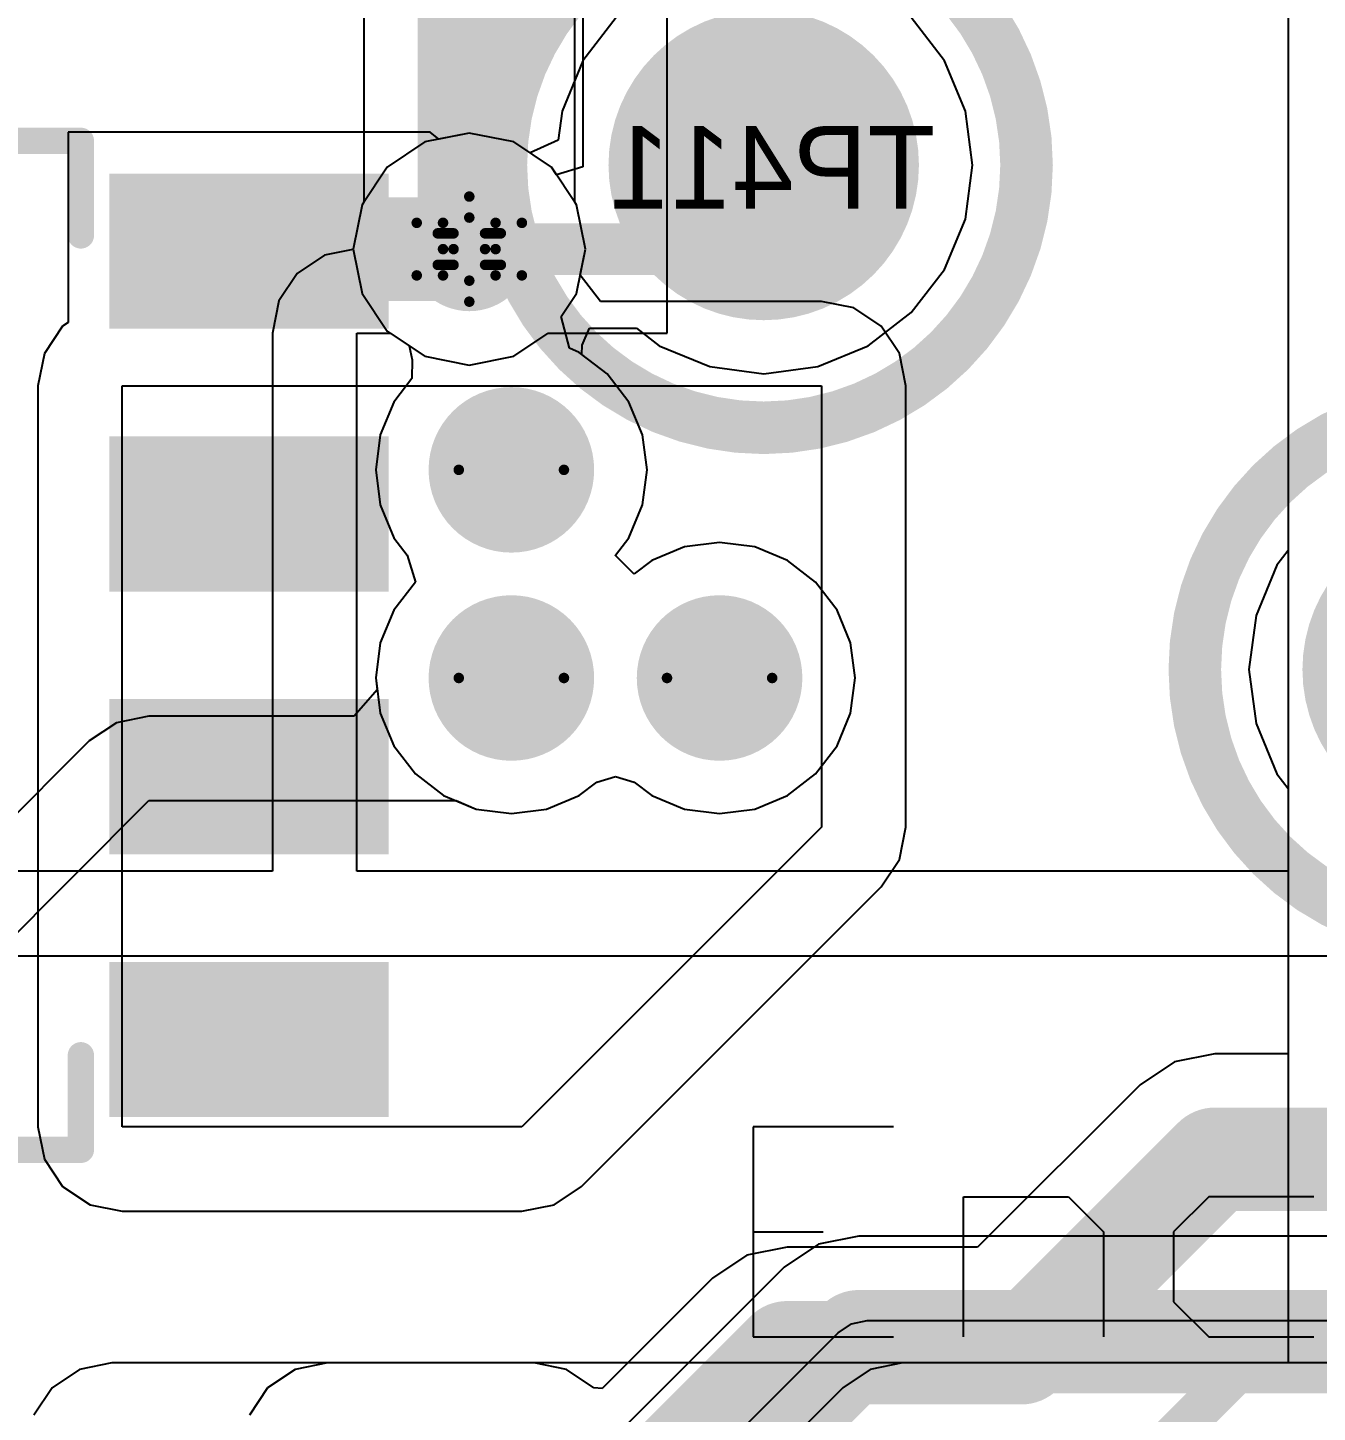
# Model space of a CAD drawing. Header units: millimetres. Extents: x 5 to 399, y 5 to 287.
# Drawn here: x 197.62 to 203.85, y 124.15 to 130.85 of the extents above; entities that cross this region are included whole.
import ezdxf

# ---------------------------------------------------------------- set-up
doc = ezdxf.new("R2010")
doc.units = ezdxf.units.MM
for name, color, linetype in [('BottomLayer', 5, 'Continuous'), ('BottomOverlay', 54, 'Continuous'), ('BottomPaste', 16, 'Continuous'), ('BottomSolder', 6, 'Continuous'), ('DrillDrawing', 1, 'Continuous'), ('DrillGuide', 244, 'Continuous'), ('MidLayer1', 16, 'Continuous'), ('MidLayer2', 76, 'Continuous'), ('MultiLayer', 9, 'Continuous'), ('TopLayer', 1, 'Continuous'), ('TopOverlay', 2, 'Continuous'), ('TopPaste', 8, 'Continuous'), ('TopSolder', 216, 'Continuous'), ('ViaHoleLayer', 16, 'Continuous')]:
    doc.layers.add(name, color=color, linetype=linetype)

# ---------------------------------------------------------------- blocks, each defined once
blk = doc.blocks.new('TP1_5MM_B_117')
at = {"layer": 'BottomLayer', "const_width": 0.75}
blk.add_lwpolyline([(-0.375, 0, 1), (0.375, 0, 1)], format="xyb", close=True, dxfattribs=at)
at = {"layer": 'BottomOverlay'}
for points, const_width in [([(1.27, 0, 1), (-1.27, 0, 1)], 0.254), ([(-1.3335, 0, 1), (-1.2065, 0, 1)], 0.127), ([(1.2065, 0, 1), (1.3335, 0, 1)], 0.127)]:
    blk.add_lwpolyline(points, format="xyb", close=True, dxfattribs=dict(at, const_width=const_width))
at = {"layer": 'BottomPaste', "const_width": 0.75}
blk.add_lwpolyline([(-0.375, 0, 1), (0.375, 0, 1)], format="xyb", close=True, dxfattribs=at)
at = {"layer": 'BottomSolder', "const_width": 0.75}
blk.add_lwpolyline([(-0.375, 0, 1), (0.375, 0, 1)], format="xyb", close=True, dxfattribs=at)
blk = doc.blocks.new('TP1_5MM_B_135')
at = {"layer": 'BottomLayer', "const_width": 0.75}
blk.add_lwpolyline([(-0.375, 0, 1), (0.375, 0, 1)], format="xyb", close=True, dxfattribs=at)
at = {"layer": 'BottomOverlay'}
for points, const_width in [([(1.27, 0, 1), (-1.27, 0, 1)], 0.254), ([(-1.3335, 0, 1), (-1.2065, 0, 1)], 0.127), ([(1.2065, 0, 1), (1.3335, 0, 1)], 0.127)]:
    blk.add_lwpolyline(points, format="xyb", close=True, dxfattribs=dict(at, const_width=const_width))
at = {"layer": 'BottomPaste', "const_width": 0.75}
blk.add_lwpolyline([(-0.375, 0, 1), (0.375, 0, 1)], format="xyb", close=True, dxfattribs=at)
at = {"layer": 'BottomSolder', "const_width": 0.75}
blk.add_lwpolyline([(-0.375, 0, 1), (0.375, 0, 1)], format="xyb", close=True, dxfattribs=at)
blk = doc.blocks.new('PQFN_8_MULTI_207')
at = {"layer": 'TopLayer'}
for p, q in [((2.667, 2.586), (-2.667, 2.586)), ((-2.667, 2.586), (-2.667, 1.7732)), ((2.667, 1.7732), (2.667, 2.586)), ((-2.667, 1.7732), (-2.2606, 1.7732)), ((-2.2606, 1.7732), (-2.2606, 1.4478)), ((2.2606, 1.4478), (2.2606, 1.7732)), ((2.2606, 1.7732), (2.667, 1.7732)), ((-2.2606, 1.4478), (-2.667, 1.4478)), ((-2.667, 1.4478), (-2.667, 0.7874)), ((2.667, 1.4478), (2.2606, 1.4478)), ((2.667, 0.7874), (2.667, 1.4478)), ((-2.667, 0.7874), (-2.2606, 0.7874)), ((-2.2606, 0.7874), (-2.2605, -0.5079)), ((2.2606, -0.508), (2.2606, 0.7874)), ((2.2606, 0.7874), (2.667, 0.7874)), ((-2.2605, -0.5079), (-2.6162, -0.5079)), ((-2.6162, -0.5079), (-2.6162, -0.762)), ((2.6162, -0.508), (2.2606, -0.508)), ((2.6162, -0.762), (2.6162, -0.508)), ((-2.6162, -0.762), (-2.2605, -0.762)), ((-2.2605, -0.762), (-2.2605, -1.0922)), ((2.2606, -1.0922), (2.2606, -0.762)), ((2.2606, -0.762), (2.6162, -0.762)), ((-2.2605, -1.0922), (-2.667, -1.0922)), ((-2.667, -1.0922), (-2.667, -1.7526)), ((2.667, -1.0922), (2.2606, -1.0922)), ((2.667, -1.7526), (2.667, -1.0922)), ((-2.667, -1.7526), (-2.2605, -1.7526)), ((-2.2605, -1.7526), (-2.2605, -2.032)), ((2.2605, -2.032), (2.2605, -1.7526)), ((2.2605, -1.7526), (2.667, -1.7526)), ((-2.2605, -2.032), (2.2605, -2.032))]:
    blk.add_line(p, q, dxfattribs=at)
for points in [[(-2, -1.75), (2, -1.75), (-2, 1.75), (2, 1.75)], [(-2.23, -4.1048), (-1.58, -4.1048), (-2.23, -2.8548), (-1.58, -2.8548)], [(-0.96, -4.1048), (-0.31, -4.1048), (-0.96, -2.8548), (-0.31, -2.8548)], [(0.31, -4.1048), (0.96, -4.1048), (0.31, -2.8548), (0.96, -2.8548)], [(2.23, -2.8548), (1.58, -2.8548), (2.23, -4.1048), (1.58, -4.1048)]]:
    blk.add_solid(points, dxfattribs=at)
at = {"layer": 'TopOverlay', "const_width": 0.127}
for points in [[(-2.4384, -2.2098), (-2.4384, -2.667)], [(2.4384, -2.2098), (2.4384, -2.667)], [(-2.4384, -2.667), (-1.9812, -2.667)], [(1.9812, -2.667), (2.4384, -2.667)]]:
    blk.add_lwpolyline(points, dxfattribs=at)
at = {"layer": 'TopOverlay', "const_width": 0.0635}
for points in [[(-2.4701, -2.2098, 1), (-2.4066, -2.2098, 1)], [(2.4066, -2.2098, 1), (2.4701, -2.2098, 1)], [(-2.4701, -2.667, 1), (-2.4066, -2.667, 1)], [(-2.4701, -2.667, 1), (-2.4066, -2.667, 1)], [(-2.013, -2.667, 1), (-1.9494, -2.667, 1)], [(1.9494, -2.667, 1), (2.013, -2.667, 1)], [(2.4066, -2.667, 1), (2.4701, -2.667, 1)], [(2.4066, -2.667, 1), (2.4701, -2.667, 1)]]:
    blk.add_lwpolyline(points, format="xyb", close=True, dxfattribs=at)
at = {"layer": 'TopPaste'}
for p, q in [((-1.575, 2.442), (-2.2352, 2.442)), ((-2.2352, 2.442), (-2.2352, 1.592)), ((-1.575, 1.592), (-1.575, 2.442)), ((-1.425, 1.592), (-1.425, 2.442)), ((-1.425, 2.442), (-0.575, 2.442)), ((-0.575, 2.442), (-0.575, 1.592)), ((-0.425, 1.575), (-0.425, 2.425)), ((-0.425, 2.425), (0.425, 2.425)), ((0.425, 2.425), (0.425, 1.575)), ((0.575, 1.5944), (0.575, 2.4444)), ((0.575, 2.4444), (1.425, 2.4444)), ((1.425, 2.4444), (1.425, 1.5944)), ((1.575, 1.5944), (1.575, 2.4444)), ((1.575, 2.4444), (2.2352, 2.4444)), ((2.2352, 2.4444), (2.2352, 1.5944)), ((-2.2352, 1.592), (-1.575, 1.592)), ((-0.575, 1.592), (-1.425, 1.592)), ((0.425, 1.575), (-0.425, 1.575)), ((1.425, 1.5944), (0.575, 1.5944)), ((2.2352, 1.5944), (1.575, 1.5944)), ((-1.575, 1.4744), (-2.2352, 1.4744)), ((-2.2352, 1.4744), (-2.2352, 0.6244)), ((-1.575, 0.6244), (-1.575, 1.4744)), ((-1.425, 1.425), (-0.575, 1.425)), ((-1.425, 0.575), (-1.425, 1.425)), ((-0.575, 1.425), (-0.575, 0.575)), ((-0.425, 1.4444), (0.425, 1.4444)), ((-0.425, 0.5944), (-0.425, 1.4444)), ((0.425, 1.4444), (0.425, 0.5944)), ((0.575, 1.4444), (1.425, 1.4444)), ((0.575, 0.5944), (0.575, 1.4444)), ((1.425, 1.4444), (1.425, 0.5944)), ((1.575, 0.575), (1.575, 1.425)), ((1.575, 1.425), (2.2352, 1.425)), ((2.2352, 1.425), (2.2352, 0.575)), ((-2.2352, 0.6244), (-1.575, 0.6244)), ((-0.575, 0.575), (-1.425, 0.575)), ((0.425, 0.5944), (-0.425, 0.5944)), ((1.425, 0.5944), (0.575, 0.5944)), ((2.2352, 0.575), (1.575, 0.575)), ((-1.575, 0.425), (-2.2352, 0.425)), ((-2.2352, 0.425), (-2.2352, -0.425)), ((-1.575, -0.425), (-1.575, 0.425)), ((-1.425, 0.425), (-0.575, 0.425)), ((-1.425, -0.425), (-1.425, 0.425)), ((-0.575, 0.425), (-0.575, -0.425)), ((-0.425, 0.425), (0.425, 0.425)), ((-0.425, -0.425), (-0.425, 0.425)), ((0.425, 0.425), (0.425, -0.425)), ((0.575, 0.425), (1.425, 0.425)), ((0.575, -0.425), (0.575, 0.425)), ((1.425, 0.425), (1.425, -0.425)), ((1.575, -0.425), (1.575, 0.425)), ((1.575, 0.425), (2.2352, 0.425)), ((2.2352, 0.425), (2.2352, -0.425)), ((-2.2352, -0.425), (-1.575, -0.425)), ((-0.575, -0.425), (-1.425, -0.425)), ((0.425, -0.425), (-0.425, -0.425)), ((1.425, -0.425), (0.575, -0.425)), ((2.2352, -0.425), (1.575, -0.425)), ((-1.575, -0.575), (-2.2352, -0.575)), ((-2.2352, -0.575), (-2.2352, -1.425)), ((-1.575, -1.425), (-1.575, -0.575)), ((-1.425, -0.575), (-0.575, -0.575)), ((-1.425, -1.425), (-1.425, -0.575)), ((-0.575, -0.575), (-0.575, -1.425)), ((-0.425, -0.575), (0.425, -0.575)), ((-0.425, -1.425), (-0.425, -0.575)), ((0.425, -0.575), (0.425, -1.425)), ((0.575, -0.575), (1.425, -0.575)), ((0.575, -1.425), (0.575, -0.575)), ((1.425, -0.575), (1.425, -1.425)), ((1.575, -1.425), (1.575, -0.575)), ((1.575, -0.575), (2.2352, -0.575)), ((2.2352, -0.575), (2.2352, -1.425)), ((-2.2352, -1.425), (-1.575, -1.425)), ((-0.575, -1.425), (-1.425, -1.425)), ((0.425, -1.425), (-0.425, -1.425)), ((1.425, -1.425), (0.575, -1.425)), ((2.2352, -1.425), (1.575, -1.425)), ((-1.575, -1.575), (-2.2352, -1.575)), ((-2.2352, -1.575), (-2.2352, -2.0066)), ((-1.575, -2.0066), (-1.575, -1.575)), ((-0.575, -1.575), (-1.425, -1.575)), ((-1.425, -1.575), (-1.425, -2.0066)), ((-0.575, -2.0066), (-0.575, -1.575)), ((0.425, -1.575), (-0.425, -1.575)), ((-0.425, -1.575), (-0.425, -2.0066)), ((0.425, -2.0066), (0.425, -1.575)), ((1.425, -1.575), (0.575, -1.575)), ((0.575, -1.575), (0.575, -2.0066)), ((1.425, -2.0066), (1.425, -1.575)), ((1.575, -2.0066), (1.575, -1.575)), ((1.575, -1.575), (2.2352, -1.575)), ((2.2352, -1.575), (2.2352, -2.0066)), ((-2.2352, -2.0066), (-1.575, -2.0066)), ((-1.425, -2.0066), (-0.575, -2.0066)), ((-0.425, -2.0066), (0.425, -2.0066)), ((0.575, -2.0066), (1.425, -2.0066)), ((2.2352, -2.0066), (1.575, -2.0066))]:
    blk.add_line(p, q, dxfattribs=at)
for points in [[(-2.2, -4.0748), (-1.61, -4.0748), (-2.2, -2.8848), (-1.61, -2.8848)], [(-0.93, -4.0748), (-0.34, -4.0748), (-0.93, -2.8848), (-0.34, -2.8848)], [(0.34, -4.0748), (0.93, -4.0748), (0.34, -2.8848), (0.93, -2.8848)], [(2.2, -2.8848), (1.61, -2.8848), (2.2, -4.0748), (1.61, -4.0748)]]:
    blk.add_solid(points, dxfattribs=at)
at = {"layer": 'TopSolder'}
for points in [[(-2, -1.75), (2, -1.75), (-2, 1.75), (2, 1.75)], [(-2.28, -4.1548), (-1.53, -4.1548), (-2.28, -2.8048), (-1.53, -2.8048)], [(-1.01, -4.1548), (-0.26, -4.1548), (-1.01, -2.8048), (-0.26, -2.8048)], [(0.26, -4.1548), (1.01, -4.1548), (0.26, -2.8048), (1.01, -2.8048)], [(2.28, -2.8048), (1.53, -2.8048), (2.28, -4.1548), (1.53, -4.1548)]]:
    blk.add_solid(points, dxfattribs=at)

msp = doc.modelspace()

# ---------------------------------------------------------------- linework, layer by layer
at = {"layer": 'BottomLayer'}
for p, q in [((203.7124, 131.6056), (203.7124, 128.3204)), ((200.4652, 130.8964), (200.3049, 130.6875)), ((202.0519, 130.6875), (201.8916, 130.8964)), ((200.3049, 130.6875), (200.2041, 130.4442)), ((202.1527, 130.4442), (202.0519, 130.6875)), ((200.2041, 130.4442), (200.1857, 130.3039)), ((202.187, 130.1832), (202.1527, 130.4442)), ((199.756, 130.3376), (199.5414, 130.2949)), ((199.9706, 130.2949), (199.756, 130.3376)), ((200.1857, 130.3039), (200.0494, 130.2422)), ((199.5414, 130.2949), (199.3595, 130.1733)), ((200.0494, 130.2422), (199.9706, 130.2949)), ((199.3595, 130.1733), (199.2379, 129.9914)), ((202.1527, 129.9221), (202.187, 130.1832)), ((199.2379, 129.9914), (199.1952, 129.7768)), ((202.0519, 129.6789), (202.1527, 129.9221)), ((199.1952, 129.7768), (199.2379, 129.5622)), ((201.8916, 129.47), (202.0519, 129.6789)), ((199.2379, 129.5622), (199.3595, 129.3803)), ((201.6827, 129.3097), (201.8916, 129.47)), ((199.3595, 129.3803), (199.4647, 129.3099)), ((200.302, 129.3134), (200.3363, 129.3945)), ((200.3363, 129.3945), (200.5636, 129.3945)), ((200.5636, 129.3945), (200.6741, 129.3097)), ((199.4647, 129.3099), (199.4803, 129.2414)), ((200.3004, 129.2675), (200.302, 129.3134)), ((200.6741, 129.3097), (200.9173, 129.2089)), ((201.4394, 129.2089), (201.6827, 129.3097)), ((199.4803, 129.2414), (199.4787, 129.1515)), ((200.4228, 129.1736), (200.3004, 129.2675)), ((200.527, 129.0378), (200.4228, 129.1736)), ((200.9173, 129.2089), (201.1784, 129.1746)), ((201.1784, 129.1746), (201.4394, 129.2089)), ((199.4787, 129.1515), (199.3914, 129.0378)), ((199.3914, 129.0378), (199.3259, 128.8797)), ((200.5925, 128.8797), (200.527, 129.0378)), ((199.3259, 128.8797), (199.3036, 128.71)), ((200.6148, 128.71), (200.5925, 128.8797)), ((199.3036, 128.71), (199.3259, 128.5403)), ((200.5925, 128.5403), (200.6148, 128.71)), ((199.3259, 128.5403), (199.3914, 128.3822)), ((200.527, 128.3822), (200.5925, 128.5403)), ((199.3914, 128.3822), (199.4564, 128.2976)), ((200.462, 128.2976), (200.527, 128.3822)), ((200.9652, 128.3596), (200.7955, 128.3373)), ((201.1349, 128.3373), (200.9652, 128.3596)), ((199.4564, 128.2976), (199.4956, 128.1676)), ((200.4618, 128.2967), (200.462, 128.2976)), ((200.5519, 128.2066), (200.4618, 128.2967)), ((200.7955, 128.3373), (200.6374, 128.2718)), ((201.293, 128.2718), (201.1349, 128.3373)), ((203.7124, 128.3204), (203.6577, 128.2491)), ((200.6374, 128.2718), (200.5528, 128.2068)), ((201.4288, 128.1676), (201.293, 128.2718)), ((203.6577, 128.2491), (203.5569, 128.0058)), ((199.4956, 128.1676), (199.3914, 128.0318)), ((200.5528, 128.2068), (200.5519, 128.2066)), ((201.533, 128.0318), (201.4288, 128.1676)), ((199.3914, 128.0318), (199.3259, 127.8737)), ((201.5985, 127.8737), (201.533, 128.0318)), ((203.5569, 128.0058), (203.5226, 127.7448)), ((199.3259, 127.8737), (199.3036, 127.704)), ((201.6208, 127.704), (201.5985, 127.8737)), ((199.3036, 127.704), (199.3259, 127.5343)), ((201.5985, 127.5343), (201.6208, 127.704)), ((203.5226, 127.7448), (203.5569, 127.4837)), ((199.3259, 127.5343), (199.3914, 127.3762)), ((201.533, 127.3762), (201.5985, 127.5343)), ((203.5569, 127.4837), (203.6577, 127.2405)), ((199.3914, 127.3762), (199.4956, 127.2404)), ((201.4288, 127.2404), (201.533, 127.3762)), ((199.4956, 127.2404), (199.6314, 127.1362)), ((200.3716, 127.2012), (200.4622, 127.2285)), ((200.4622, 127.2285), (200.5528, 127.2012)), ((201.293, 127.1362), (201.4288, 127.2404)), ((203.6577, 127.2405), (203.7124, 127.1692)), ((200.287, 127.1362), (200.3716, 127.2012)), ((200.5528, 127.2012), (200.6374, 127.1362)), ((203.7124, 127.1692), (203.7124, 124.3934)), ((199.6314, 127.1362), (199.7895, 127.0707)), ((200.1289, 127.0707), (200.287, 127.1362)), ((200.6374, 127.1362), (200.7955, 127.0707)), ((201.1349, 127.0707), (201.293, 127.1362)), ((199.7895, 127.0707), (199.9592, 127.0484)), ((199.9592, 127.0484), (200.1289, 127.0707)), ((200.7955, 127.0707), (200.9652, 127.0484)), ((200.9652, 127.0484), (201.1349, 127.0707)), ((198.9141, 124.3624), (198.7818, 124.274)), ((199.0702, 124.3934), (198.9141, 124.3624)), ((203.7124, 124.3934), (199.0702, 124.3934)), ((198.7818, 124.274), (198.6934, 124.1417))]:
    msp.add_line(p, q, dxfattribs=at)
for points, const_width in [([(199.606, 129.7768, 1), (199.906, 129.7768, 1)], 0.3), ([(199.6935, 129.7768, 1), (199.8185, 129.7768, 1)], 0.125), ([(200.9381, 129.7768, 1), (201.0631, 129.7768, 1)], 0.125), ([(199.7592, 128.71, 1), (200.1592, 128.71, 1)], 0.4), ([(199.7592, 127.704, 1), (200.1592, 127.704, 1)], 0.4), ([(200.7652, 127.704, 1), (201.1652, 127.704, 1)], 0.4)]:
    msp.add_lwpolyline(points, format="xyb", close=True, dxfattribs=dict(at, const_width=const_width))
at = {"layer": 'BottomLayer', "const_width": 0.25}
msp.add_lwpolyline([(199.756, 129.7768), (201.0006, 129.7768)], dxfattribs=at)
at = {"layer": 'DrillDrawing', "const_width": 0.0508}
for points in [[(199.629, 129.9038), (199.756, 130.0308)], [(199.756, 130.0308), (199.883, 129.9038)], [(199.502, 129.9038), (199.629, 129.7768)], [(199.502, 129.9038), (199.629, 129.9038)], [(199.6798, 129.853), (199.756, 129.9292)], [(199.756, 129.9292), (199.8322, 129.853)], [(199.883, 129.9038), (200.01, 129.9038)], [(199.883, 129.7768), (200.01, 129.9038)], [(199.6036, 129.853), (199.6798, 129.7768)], [(199.6036, 129.853), (199.6798, 129.853)], [(199.8322, 129.853), (199.9084, 129.853)], [(199.8322, 129.7768), (199.9084, 129.853)], [(199.502, 129.6498), (199.629, 129.7768)], [(199.6036, 129.7006), (199.6798, 129.7768)], [(199.8322, 129.7768), (199.9084, 129.7006)], [(199.883, 129.7768), (200.01, 129.6498)], [(199.6036, 129.7006), (199.6798, 129.7006)], [(199.6798, 129.7006), (199.756, 129.6244)], [(199.756, 129.6244), (199.8322, 129.7006)], [(199.8322, 129.7006), (199.9084, 129.7006)], [(199.502, 129.6498), (199.629, 129.6498)], [(199.629, 129.6498), (199.756, 129.5228)], [(199.756, 129.5228), (199.883, 129.6498)], [(199.883, 129.6498), (200.01, 129.6498)]]:
    msp.add_lwpolyline(points, dxfattribs=at)
at = {"layer": 'DrillDrawing'}
for points, const_width in [([(199.7433, 130.0308, 1), (199.7687, 130.0308, 1)], 0.0254), ([(199.7433, 130.0308, 1), (199.7687, 130.0308, 1)], 0.0254), ([(199.4893, 129.9038, 1), (199.5147, 129.9038, 1)], 0.0254), ([(199.4893, 129.9038, 1), (199.5147, 129.9038, 1)], 0.0254), ([(199.6163, 129.9038, 1), (199.6417, 129.9038, 1)], 0.0254), ([(199.6163, 129.9038, 1), (199.6417, 129.9038, 1)], 0.0254), ([(199.7433, 129.9292, 1), (199.7687, 129.9292, 1)], 0.0254), ([(199.7433, 129.9292, 1), (199.7687, 129.9292, 1)], 0.0254), ([(199.8703, 129.9038, 1), (199.8957, 129.9038, 1)], 0.0254), ([(199.8703, 129.9038, 1), (199.8957, 129.9038, 1)], 0.0254), ([(199.9973, 129.9038, 1), (200.0227, 129.9038, 1)], 0.0254), ([(199.9973, 129.9038, 1), (200.0227, 129.9038, 1)], 0.0254), ([(199.5909, 129.853, 1), (199.6163, 129.853, 1)], 0.0254), ([(199.5909, 129.853, 1), (199.6163, 129.853, 1)], 0.0254), ([(199.6671, 129.853, 1), (199.6925, 129.853, 1)], 0.0254), ([(199.6671, 129.853, 1), (199.6925, 129.853, 1)], 0.0254), ([(199.8195, 129.853, 1), (199.8449, 129.853, 1)], 0.0254), ([(199.8195, 129.853, 1), (199.8449, 129.853, 1)], 0.0254), ([(199.8957, 129.853, 1), (199.9211, 129.853, 1)], 0.0254), ([(199.8957, 129.853, 1), (199.9211, 129.853, 1)], 0.0254), ([(199.6163, 129.7768, 1), (199.6417, 129.7768, 1)], 0.0254), ([(199.6163, 129.7768, 1), (199.6417, 129.7768, 1)], 0.0254), ([(199.6671, 129.7768, 1), (199.6925, 129.7768, 1)], 0.0254), ([(199.6671, 129.7768, 1), (199.6925, 129.7768, 1)], 0.0254), ([(199.8195, 129.7768, 1), (199.8449, 129.7768, 1)], 0.0254), ([(199.8195, 129.7768, 1), (199.8449, 129.7768, 1)], 0.0254), ([(199.8703, 129.7768, 1), (199.8957, 129.7768, 1)], 0.0254), ([(199.8703, 129.7768, 1), (199.8957, 129.7768, 1)], 0.0254), ([(199.5909, 129.7006, 1), (199.6163, 129.7006, 1)], 0.0254), ([(199.5909, 129.7006, 1), (199.6163, 129.7006, 1)], 0.0254), ([(199.6671, 129.7006, 1), (199.6925, 129.7006, 1)], 0.0254), ([(199.6671, 129.7006, 1), (199.6925, 129.7006, 1)], 0.0254), ([(199.8195, 129.7006, 1), (199.8449, 129.7006, 1)], 0.0254), ([(199.8195, 129.7006, 1), (199.8449, 129.7006, 1)], 0.0254), ([(199.8957, 129.7006, 1), (199.9211, 129.7006, 1)], 0.0254), ([(199.8957, 129.7006, 1), (199.9211, 129.7006, 1)], 0.0254), ([(199.4893, 129.6498, 1), (199.5147, 129.6498, 1)], 0.0254), ([(199.4893, 129.6498, 1), (199.5147, 129.6498, 1)], 0.0254), ([(199.6163, 129.6498, 1), (199.6417, 129.6498, 1)], 0.0254), ([(199.6163, 129.6498, 1), (199.6417, 129.6498, 1)], 0.0254), ([(199.7433, 129.6244, 1), (199.7687, 129.6244, 1)], 0.0254), ([(199.7433, 129.6244, 1), (199.7687, 129.6244, 1)], 0.0254), ([(199.8703, 129.6498, 1), (199.8957, 129.6498, 1)], 0.0254), ([(199.8703, 129.6498, 1), (199.8957, 129.6498, 1)], 0.0254), ([(199.9973, 129.6498, 1), (200.0227, 129.6498, 1)], 0.0254), ([(199.9973, 129.6498, 1), (200.0227, 129.6498, 1)], 0.0254), ([(199.7433, 129.5228, 1), (199.7687, 129.5228, 1)], 0.0254), ([(199.7433, 129.5228, 1), (199.7687, 129.5228, 1)], 0.0254), ([(200.2132, 128.71, 1), (199.7052, 128.71, 1)], 0.0508), ([(199.6925, 128.71, 1), (199.7179, 128.71, 1)], 0.0254), ([(200.2005, 128.71, 1), (200.2259, 128.71, 1)], 0.0254), ([(200.2132, 127.704, 1), (199.7052, 127.704, 1)], 0.0508), ([(201.2192, 127.704, 1), (200.7112, 127.704, 1)], 0.0508), ([(199.6925, 127.704, 1), (199.7179, 127.704, 1)], 0.0254), ([(200.2005, 127.704, 1), (200.2259, 127.704, 1)], 0.0254), ([(200.6985, 127.704, 1), (200.7239, 127.704, 1)], 0.0254), ([(201.2065, 127.704, 1), (201.2319, 127.704, 1)], 0.0254)]:
    msp.add_lwpolyline(points, format="xyb", close=True, dxfattribs=dict(at, const_width=const_width))
at = {"layer": 'DrillGuide'}
for points, const_width in [([(199.6935, 129.7768, 1), (199.8185, 129.7768, 1)], 0.125), ([(199.8592, 128.71, 1), (200.0592, 128.71, 1)], 0.2), ([(199.8592, 127.704, 1), (200.0592, 127.704, 1)], 0.2), ([(200.8652, 127.704, 1), (201.0652, 127.704, 1)], 0.2)]:
    msp.add_lwpolyline(points, format="xyb", close=True, dxfattribs=dict(at, const_width=const_width))
at = {"layer": 'MidLayer1'}
for p, q in [((199.2462, 131.6056), (199.2462, 130.0038)), ((200.2658, 130.0038), (200.2658, 131.5214)), ((199.2379, 129.9914), (199.1952, 129.7768)), ((199.2462, 130.0038), (199.2379, 129.9914)), ((200.2741, 129.9914), (200.2658, 130.0038)), ((200.3168, 129.7768), (200.2741, 129.9914)), ((199.1952, 129.7768), (199.2379, 129.5622)), ((200.2741, 129.5622), (200.3168, 129.7768)), ((199.2379, 129.5622), (199.3595, 129.3803)), ((200.2, 129.4513), (200.2741, 129.5622)), ((200.2397, 129.2974), (200.2, 129.4513)), ((199.3595, 129.3803), (199.4647, 129.3099)), ((199.4647, 129.3099), (199.4803, 129.2414)), ((200.287, 129.2778), (200.2397, 129.2974)), ((199.4803, 129.2414), (199.4787, 129.1515)), ((200.4228, 129.1736), (200.287, 129.2778)), ((200.527, 129.0378), (200.4228, 129.1736)), ((199.4787, 129.1515), (199.3914, 129.0378)), ((199.3914, 129.0378), (199.3259, 128.8797)), ((200.5925, 128.8797), (200.527, 129.0378)), ((199.3259, 128.8797), (199.3036, 128.71)), ((200.6148, 128.71), (200.5925, 128.8797)), ((199.3036, 128.71), (199.3259, 128.5403)), ((200.5925, 128.5403), (200.6148, 128.71)), ((199.3259, 128.5403), (199.3914, 128.3822)), ((200.527, 128.3822), (200.5925, 128.5403)), ((199.3914, 128.3822), (199.4564, 128.2976)), ((200.462, 128.2976), (200.527, 128.3822)), ((200.9652, 128.3596), (200.7955, 128.3373)), ((201.1349, 128.3373), (200.9652, 128.3596)), ((199.4564, 128.2976), (199.4956, 128.1676)), ((200.4618, 128.2967), (200.462, 128.2976)), ((200.5519, 128.2066), (200.4618, 128.2967)), ((200.7955, 128.3373), (200.6374, 128.2718)), ((201.293, 128.2718), (201.1349, 128.3373)), ((200.6374, 128.2718), (200.5528, 128.2068)), ((201.4288, 128.1676), (201.293, 128.2718)), ((199.4956, 128.1676), (199.3914, 128.0318)), ((200.5528, 128.2068), (200.5519, 128.2066)), ((201.533, 128.0318), (201.4288, 128.1676)), ((199.3914, 128.0318), (199.3259, 127.8737)), ((201.5985, 127.8737), (201.533, 128.0318)), ((199.3259, 127.8737), (199.3036, 127.704)), ((201.6208, 127.704), (201.5985, 127.8737)), ((199.3036, 127.704), (199.3112, 127.646)), ((201.5985, 127.5343), (201.6208, 127.704)), ((199.3112, 127.646), (199.1998, 127.519)), ((198.0519, 127.488), (197.9196, 127.3996)), ((198.208, 127.519), (198.0519, 127.488)), ((199.1998, 127.519), (198.208, 127.519)), ((198.208, 127.519), (198.208, 127.519)), ((201.533, 127.3762), (201.5985, 127.5343)), ((197.9196, 127.3996), (196.9149, 126.3949)), ((201.4288, 127.2404), (201.533, 127.3762)), ((200.3716, 127.2012), (200.4622, 127.2285)), ((200.4622, 127.2285), (200.5528, 127.2012)), ((201.293, 127.1362), (201.4288, 127.2404)), ((200.287, 127.1362), (200.3716, 127.2012)), ((200.5528, 127.2012), (200.6374, 127.1362)), ((197.2033, 126.1065), (198.208, 127.1112)), ((198.208, 127.1112), (199.6918, 127.1112)), ((199.6918, 127.1112), (199.7895, 127.0707)), ((200.1289, 127.0707), (200.287, 127.1362)), ((200.6374, 127.1362), (200.7955, 127.0707)), ((201.1349, 127.0707), (201.293, 127.1362)), ((199.7895, 127.0707), (199.9592, 127.0484)), ((199.9592, 127.0484), (200.1289, 127.0707)), ((200.7955, 127.0707), (200.9652, 127.0484)), ((200.9652, 127.0484), (201.1349, 127.0707)), ((201.443, 124.9671), (201.2776, 124.8566)), ((201.6381, 125.0059), (201.443, 124.9671)), ((205.4655, 125.0059), (201.6381, 125.0059)), ((201.2776, 124.8566), (198.1509, 121.7299)), ((201.5376, 124.5398), (201.6021, 124.5829)), ((201.6021, 124.5829), (201.6783, 124.598)), ((201.6783, 124.598), (205.4655, 124.598)), ((198.8924, 121.8946), (201.5376, 124.5398)), ((201.6925, 124.3624), (201.5602, 124.274)), ((201.8485, 124.3934), (201.6925, 124.3624)), ((206.3475, 124.3934), (201.8485, 124.3934)), ((201.5602, 124.274), (199.0097, 121.7235)), ((201.5602, 124.274), (201.5602, 124.274))]:
    msp.add_line(p, q, dxfattribs=at)
at = {"layer": 'MidLayer1', "const_width": 0.5}
for points in [[(199.756, 129.7768), (199.756, 131.7326)], [(198.5114, 121.3694), (201.6381, 124.4961)], [(201.6381, 124.4961), (205.6767, 124.4961)]]:
    msp.add_lwpolyline(points, dxfattribs=at)
at = {"layer": 'MidLayer1'}
for points, const_width in [([(199.606, 129.7768, 1), (199.906, 129.7768, 1)], 0.3), ([(199.631, 129.7768, 1), (199.881, 129.7768, 1)], 0.25), ([(199.7592, 128.71, 1), (200.1592, 128.71, 1)], 0.4), ([(199.7592, 127.704, 1), (200.1592, 127.704, 1)], 0.4), ([(200.7652, 127.704, 1), (201.1652, 127.704, 1)], 0.4), ([(201.5131, 124.4961, 1), (201.7631, 124.4961, 1)], 0.25), ([(201.5131, 124.4961, 1), (201.7631, 124.4961, 1)], 0.25)]:
    msp.add_lwpolyline(points, format="xyb", close=True, dxfattribs=dict(at, const_width=const_width))
at = {"layer": 'MidLayer2'}
for p, q in [((200.7124, 129.3704), (200.7124, 136.6856)), ((203.7124, 131.8618), (203.7124, 126.7696)), ((200.3046, 131.6056), (200.3046, 130.1744)), ((199.756, 130.3376), (199.5414, 130.2949)), ((199.9706, 130.2949), (199.756, 130.3376)), ((199.5414, 130.2949), (199.3595, 130.1733)), ((200.1525, 130.1733), (199.9706, 130.2949)), ((199.3595, 130.1733), (199.2379, 129.9914)), ((200.1776, 130.1359), (200.1525, 130.1733)), ((200.3046, 130.1744), (200.1776, 130.1359)), ((199.2379, 129.9914), (199.1952, 129.7768)), ((199.1937, 129.7745), (199.0563, 129.7472)), ((199.1952, 129.7768), (199.1937, 129.7745)), ((199.0563, 129.7472), (198.924, 129.6588)), ((198.924, 129.6588), (198.8356, 129.5265)), ((198.8356, 129.5265), (198.8046, 129.3704)), ((198.8046, 129.3704), (198.8046, 126.7696)), ((199.2124, 126.7696), (199.2124, 129.3704)), ((199.2124, 129.3704), (199.3742, 129.3704)), ((199.3742, 129.3704), (199.5414, 129.2587)), ((199.9706, 129.2587), (200.1378, 129.3704)), ((200.1378, 129.3704), (200.7124, 129.3704)), ((199.5414, 129.2587), (199.756, 129.216)), ((199.756, 129.216), (199.9706, 129.2587)), ((198.6776, 126.7696), (197.2732, 126.7696)), ((198.8046, 126.7696), (198.6776, 126.7696)), ((203.7124, 126.7696), (199.2124, 126.7696)), ((197.2732, 126.3618), (205.4994, 126.3618)), ((197.8727, 124.3624), (197.7404, 124.274)), ((198.0288, 124.3934), (197.8727, 124.3624)), ((206.3475, 124.3934), (198.0288, 124.3934)), ((197.7404, 124.274), (197.652, 124.1417))]:
    msp.add_line(p, q, dxfattribs=at)
for points, const_width in [([(199.606, 129.7768, 1), (199.906, 129.7768, 1)], 0.3), ([(199.7592, 128.71, 1), (200.1592, 128.71, 1)], 0.4), ([(199.7592, 127.704, 1), (200.1592, 127.704, 1)], 0.4), ([(200.7652, 127.704, 1), (201.1652, 127.704, 1)], 0.4)]:
    msp.add_lwpolyline(points, format="xyb", close=True, dxfattribs=dict(at, const_width=const_width))
at = {"layer": 'MultiLayer'}
for points, const_width in [([(199.606, 129.7768, 1), (199.906, 129.7768, 1)], 0.3), ([(199.7592, 128.71, 1), (200.1592, 128.71, 1)], 0.4), ([(199.7592, 127.704, 1), (200.1592, 127.704, 1)], 0.4), ([(200.7652, 127.704, 1), (201.1652, 127.704, 1)], 0.4)]:
    msp.add_lwpolyline(points, format="xyb", close=True, dxfattribs=dict(at, const_width=const_width))
at = {"layer": 'TopLayer'}
for p, q in [((203.7124, 131.327), (203.7124, 125.8876)), ((199.5672, 130.3418), (197.8172, 130.3418)), ((197.8172, 130.3418), (197.8172, 129.4221)), ((199.6082, 130.3082), (199.5672, 130.3418)), ((199.5672, 130.3418), (199.5672, 130.3418)), ((199.756, 130.3376), (199.6082, 130.3082)), ((199.9706, 130.2949), (199.756, 130.3376)), ((200.1525, 130.1733), (199.9706, 130.2949)), ((200.2741, 129.9914), (200.1525, 130.1733)), ((200.3168, 129.7768), (200.2741, 129.9914)), ((200.2918, 129.6512), (200.3168, 129.7768)), ((200.3898, 129.5242), (200.2918, 129.6512)), ((201.4578, 129.5242), (200.3898, 129.5242)), ((201.6139, 129.4932), (201.4578, 129.5242)), ((201.7462, 129.4048), (201.6139, 129.4932)), ((197.7912, 129.4048), (197.7028, 129.2725)), ((197.8172, 129.4221), (197.7912, 129.4048)), ((201.8346, 129.2725), (201.7462, 129.4048)), ((197.7028, 129.2725), (197.6718, 129.1164)), ((201.8656, 129.1164), (201.8346, 129.2725)), ((197.6718, 129.1164), (197.6718, 125.535)), ((198.0796, 125.535), (198.0796, 129.1164)), ((198.0796, 129.1164), (201.4578, 129.1164)), ((201.4578, 129.1164), (201.4578, 126.9828)), ((201.8656, 126.9828), (201.8656, 129.1164)), ((201.4578, 126.9828), (200.01, 125.535)), ((201.8346, 126.8267), (201.8656, 126.9828)), ((201.8656, 126.9828), (201.8656, 126.9828)), ((201.7462, 126.6944), (201.8346, 126.8267)), ((200.2984, 125.2466), (201.7462, 126.6944)), ((203.358, 125.8876), (203.1629, 125.8488)), ((203.7124, 125.8876), (203.358, 125.8876)), ((203.1629, 125.8488), (202.9975, 125.7383)), ((202.9975, 125.7383), (202.2118, 124.9526)), ((197.6718, 125.535), (197.7028, 125.3789)), ((200.01, 125.535), (198.0796, 125.535)), ((197.7028, 125.3789), (197.7912, 125.2466)), ((197.7912, 125.2466), (197.9235, 125.1582)), ((200.1661, 125.1582), (200.2984, 125.2466)), ((200.2984, 125.2466), (200.2984, 125.2466)), ((197.9235, 125.1582), (198.0796, 125.1272)), ((200.01, 125.1272), (200.1661, 125.1582)), ((198.0796, 125.1272), (200.01, 125.1272)), ((201.2922, 124.9526), (201.0971, 124.9138)), ((202.2118, 124.9526), (201.2922, 124.9526)), ((201.0971, 124.9138), (200.9317, 124.8033)), ((200.9317, 124.8033), (200.3984, 124.2699)), ((198.9141, 124.3624), (198.7818, 124.274)), ((199.0702, 124.3934), (198.9141, 124.3624)), ((200.0688, 124.3934), (199.0702, 124.3934)), ((200.2249, 124.3624), (200.0688, 124.3934)), ((200.3572, 124.274), (200.2249, 124.3624)), ((198.7818, 124.274), (198.6934, 124.1417)), ((200.3984, 124.2699), (200.3572, 124.274))]:
    msp.add_line(p, q, dxfattribs=at)
for points, const_width in [([(199.606, 129.7768, 1), (199.906, 129.7768, 1)], 0.3), ([(198.5772, 129.7768, 1), (198.8272, 129.7768, 1)], 0.25), ([(199.631, 129.7768, 1), (199.881, 129.7768, 1)], 0.25), ([(198.6422, 129.7668, 1), (198.7422, 129.7668, 1)], 0.1), ([(198.6522, 129.7768, 1), (198.7522, 129.7768, 1)], 0.1), ([(199.7592, 128.71, 1), (200.1592, 128.71, 1)], 0.4), ([(199.7592, 127.704, 1), (200.1592, 127.704, 1)], 0.4), ([(200.7652, 127.704, 1), (201.1652, 127.704, 1)], 0.4), ([(203.233, 125.3778, 1), (203.483, 125.3778, 1)], 0.25), ([(203.233, 125.3778, 1), (203.483, 125.3778, 1)], 0.25), ([(201.1672, 124.4428, 1), (201.4172, 124.4428, 1)], 0.25), ([(201.1672, 124.4428, 1), (201.4172, 124.4428, 1)], 0.25), ([(202.298, 124.4428, 1), (202.548, 124.4428, 1)], 0.25), ([(202.298, 124.4428, 1), (202.548, 124.4428, 1)], 0.25), ([(203.6106, 124.5444, 1), (203.7106, 124.5444, 1)], 0.1), ([(203.6106, 124.5444, 1), (203.7106, 124.5444, 1)], 0.1)]:
    msp.add_lwpolyline(points, format="xyb", close=True, dxfattribs=dict(at, const_width=const_width))
for points, const_width in [([(198.7022, 129.7768), (199.756, 129.7768)], 0.5), ([(198.6922, 129.7668), (198.7022, 129.7768)], 0.2), ([(202.423, 124.4428), (203.358, 125.3778)], 0.5), ([(203.358, 125.3778), (204.12, 125.3778)], 0.5), ([(200.5688, 123.7194), (201.2922, 124.4428)], 0.5), ([(201.2922, 124.4428), (202.423, 124.4428)], 0.5), ([(203.1088, 123.9926), (203.6606, 124.5444)], 0.2), ([(203.6606, 124.5444), (205.217, 124.5444)], 0.2)]:
    msp.add_lwpolyline(points, dxfattribs=dict(at, const_width=const_width))
at = {"layer": 'TopOverlay'}
for p, q in [((201.8047, 125.5347), (201.1276, 125.5347)), ((201.1276, 125.5347), (201.1276, 124.519)), ((202.1433, 124.519), (202.1433, 125.1961)), ((202.1433, 125.1961), (202.6511, 125.1961)), ((202.6511, 125.1961), (202.8204, 125.0268)), ((203.3282, 125.1961), (203.1589, 125.0268)), ((203.8361, 125.1961), (203.3282, 125.1961)), ((201.1276, 125.0268), (201.4662, 125.0268)), ((202.8204, 125.0268), (202.8204, 124.519)), ((203.1589, 125.0268), (203.1589, 124.6883)), ((203.1589, 124.6883), (203.3282, 124.519)), ((201.1276, 124.519), (201.8047, 124.519)), ((203.3282, 124.519), (203.8361, 124.519))]:
    msp.add_line(p, q, dxfattribs=at)
at = {"layer": 'ViaHoleLayer'}
for points, const_width in [([(199.6935, 129.7768, 1), (199.8185, 129.7768, 1)], 0.125), ([(199.8592, 128.71, 1), (200.0592, 128.71, 1)], 0.2), ([(199.8592, 127.704, 1), (200.0592, 127.704, 1)], 0.2), ([(200.8652, 127.704, 1), (201.0652, 127.704, 1)], 0.2)]:
    msp.add_lwpolyline(points, format="xyb", close=True, dxfattribs=dict(at, const_width=const_width))

# ---------------------------------------------------------------- block references
at = {"rotation": 90}
for name, p in [('TP1_5MM_B_135', (201.1784, 130.1832)), ('PQFN_8_MULTI_207', (195.2124, 127.8618)), ('TP1_5MM_B_117', (204.5312, 127.7448))]:
    msp.add_blockref(name, p, dxfattribs=at)

# ---------------------------------------------------------------- texts
at = {"layer": 'BottomOverlay', "text_generation_flag": 2}
msp.add_text('TP411', height=0.4, dxfattribs=at).set_placement((202.0062, 129.9718))

doc.saveas('drawing.dxf')
